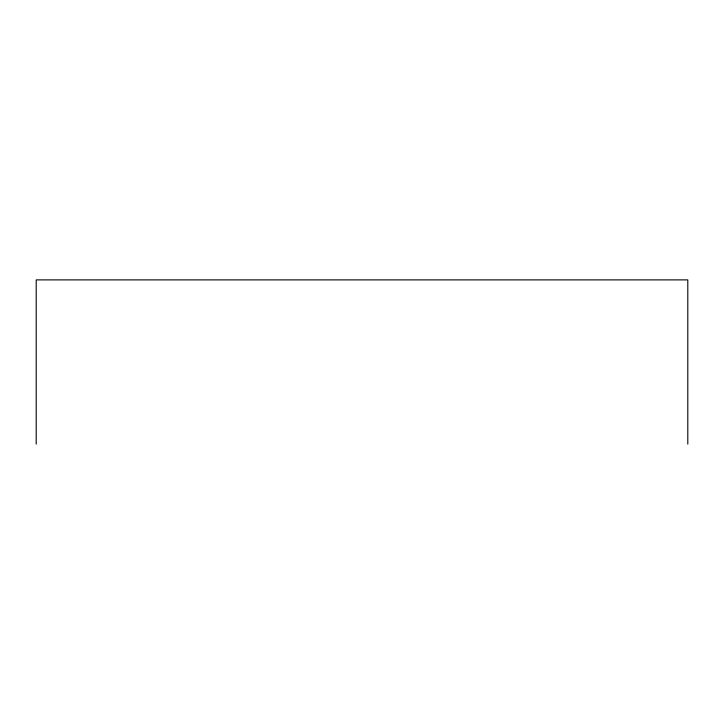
<?xml version="1.0" encoding="UTF-8"?>
<svg xmlns="http://www.w3.org/2000/svg" width="724" height="724" viewBox="0 0 724 724"><rect width="100%" height="100%" fill="white"/><g stroke="black" fill="none" stroke-linecap="round" stroke-linejoin="round"><path stroke-width="1.09" d="M687.8 444.111L687.8 279.889L36.2 279.889L36.2 444.111"/></g></svg>
